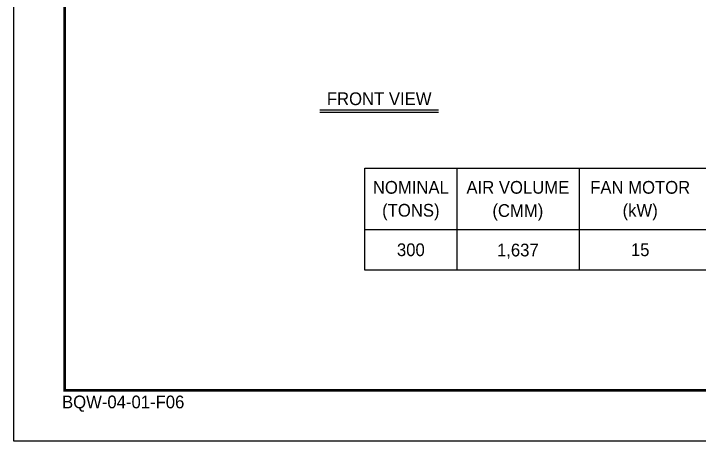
# Model space of a CAD drawing. Header units: millimetres. Extents: x 2458 to 31865, y 2044 to 22839.
# Drawn here: x 2458 to 11875, y 2044 to 7919 of the extents above; entities that cross this region are included whole.
import ezdxf
from ezdxf.enums import TextEntityAlignment as Align

# ---------------------------------------------------------------- set-up
doc = ezdxf.new("R2010")
doc.units = ezdxf.units.MM
for name, color, linetype in [('냉각탑_box', 1, 'Continuous'), ('냉각탑_form', 1, 'Continuous'), ('냉각탑_text', 3, 'Continuous')]:
    doc.layers.add(name, color=color, linetype=linetype)
doc.styles.add('돋움', font='Dotum.ttf')

# ---------------------------------------------------------------- blocks, each defined once
blk = doc.blocks.new('냉각탑form')
at = {"layer": 'Defpoints'}
blk.add_lwpolyline([(0, 297.07), (420.1, 297.07), (420.1, 0), (0, 0)], close=True, dxfattribs=at)
at = {"layer": '냉각탑_form', "const_width": 0.5}
blk.add_lwpolyline([(10, 287.07), (10, 10), (410.1, 10), (410.1, 287.07)], close=True, dxfattribs=at)
at = {"layer": '냉각탑_form', "style": '돋움'}
blk.add_text('BQW-04-01-F06', height=2.5006, dxfattribs=at).set_placement((9.48, 6.47))

msp = doc.modelspace()

# ---------------------------------------------------------------- linework, layer by layer
at = {"layer": '냉각탑_box'}
for p, q in [((6661.3, 6599), (8294.6, 6599)), ((6661.3, 6564), (8294.6, 6564)), ((8542.8, 5795.6), (8542.8, 4395.6)), ((10222.8, 5795.6), (10222.8, 4395.6)), ((7282.8, 4955.6), (22332.8, 4955.6))]:
    msp.add_line(p, q, dxfattribs=at)
msp.add_lwpolyline([(7282.8, 5795.6), (22332.8, 5795.6), (22332.8, 4395.6), (7282.8, 4395.6)], close=True, dxfattribs=at)

# ---------------------------------------------------------------- block references
at = {"layer": '냉각탑_form', "xscale": 70.00000000000001, "yscale": 70.00000000000001, "zscale": 70.00000000000001}
msp.add_blockref('냉각탑form', (2458.1, 2043.9), dxfattribs=at)

# ---------------------------------------------------------------- texts
at = {"layer": '냉각탑_text', "style": '돋움'}
for s, p in [('FRONT VIEW', (7478, 6750.7)), ('NOMINAL', (7912.8, 5533.1)), ('AIR VOLUME', (9382.8, 5533.1)), ('FAN MOTOR', (11062.8, 5533.1)), ('(TONS)', (7912.8, 5218.1)), ('(CMM)', (9382.4, 5214.4)), ('(kW)', (11062.8, 5218.1)), ('300', (7912.8, 4675.6)), ('1,637', (9382.4, 4671.9)), ('15', (11062.8, 4675.6))]:
    msp.add_text(s, height=175, dxfattribs=at).set_placement(p, align=Align.MIDDLE_CENTER)

doc.saveas('drawing.dxf')
